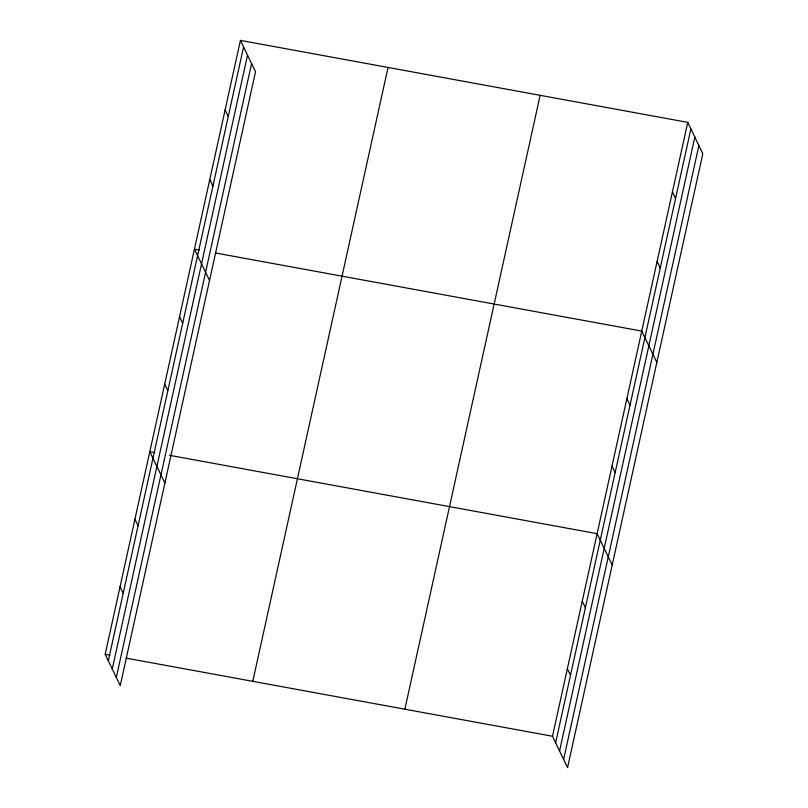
<?xml version="1.0" encoding="UTF-8"?>
<svg xmlns="http://www.w3.org/2000/svg" width="808" height="808" viewBox="0 0 808 808"><rect width="100%" height="100%" fill="white"/><g stroke="black" fill="none" stroke-linecap="round" stroke-linejoin="round"><path stroke-width="1.21" d="M240.431 40.4L255.52 71.75L120.251 685.628L105.171 654.288L240.431 40.4L687.749 122.372L702.829 153.712L567.57 767.6L552.48 736.25L687.749 122.372M108.312 660.823L243.582 46.935M112.251 669.004L247.521 55.126M116.312 677.447L251.581 63.559M252.783 681.336L388.042 67.448M404.869 709.202L540.128 95.324M555.621 742.784L690.89 128.906M559.56 750.975L694.83 137.087M563.62 759.409L698.89 145.531M199.364 250.026L194.445 249.117L209.535 280.467M215.352 252.954L641.754 331.088L656.843 362.439M154.722 452.601L149.803 451.702L164.893 483.053M169.488 455.308L597.122 533.674L612.201 565.014M105.171 654.288L110.09 655.187M126.078 658.116L552.48 736.25M672.418 191.94L675.559 198.475M657.086 261.519L660.227 268.054M626.877 398.617L630.018 405.151M611.999 466.145L615.14 472.68M582.235 601.202L585.386 607.727M567.357 668.721L570.499 675.256M225.109 109.969L228.25 116.503M209.777 179.548L212.918 186.082M179.568 316.645L182.709 323.18M164.681 384.174L167.832 390.708M134.926 519.231L138.067 525.766M120.049 586.76L123.19 593.294"/></g></svg>
